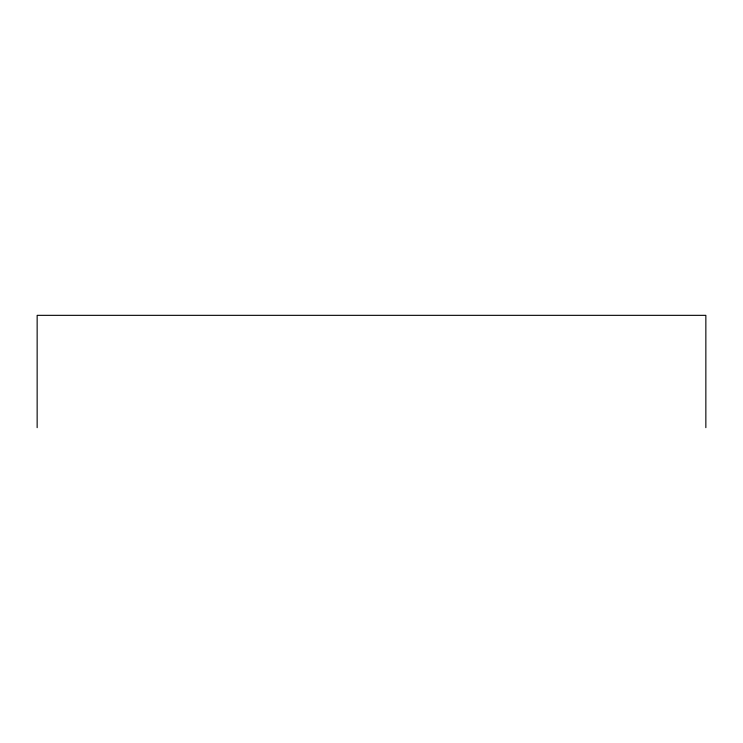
<?xml version="1.0" encoding="UTF-8"?>
<svg xmlns="http://www.w3.org/2000/svg" width="743" height="743" viewBox="0 0 743 743"><rect width="100%" height="100%" fill="white"/><g stroke="black" fill="none" stroke-linecap="round" stroke-linejoin="round"><path stroke-width="1.11" d="M705.85 427.662L705.85 315.338L37.15 315.338L37.15 427.662"/></g></svg>
